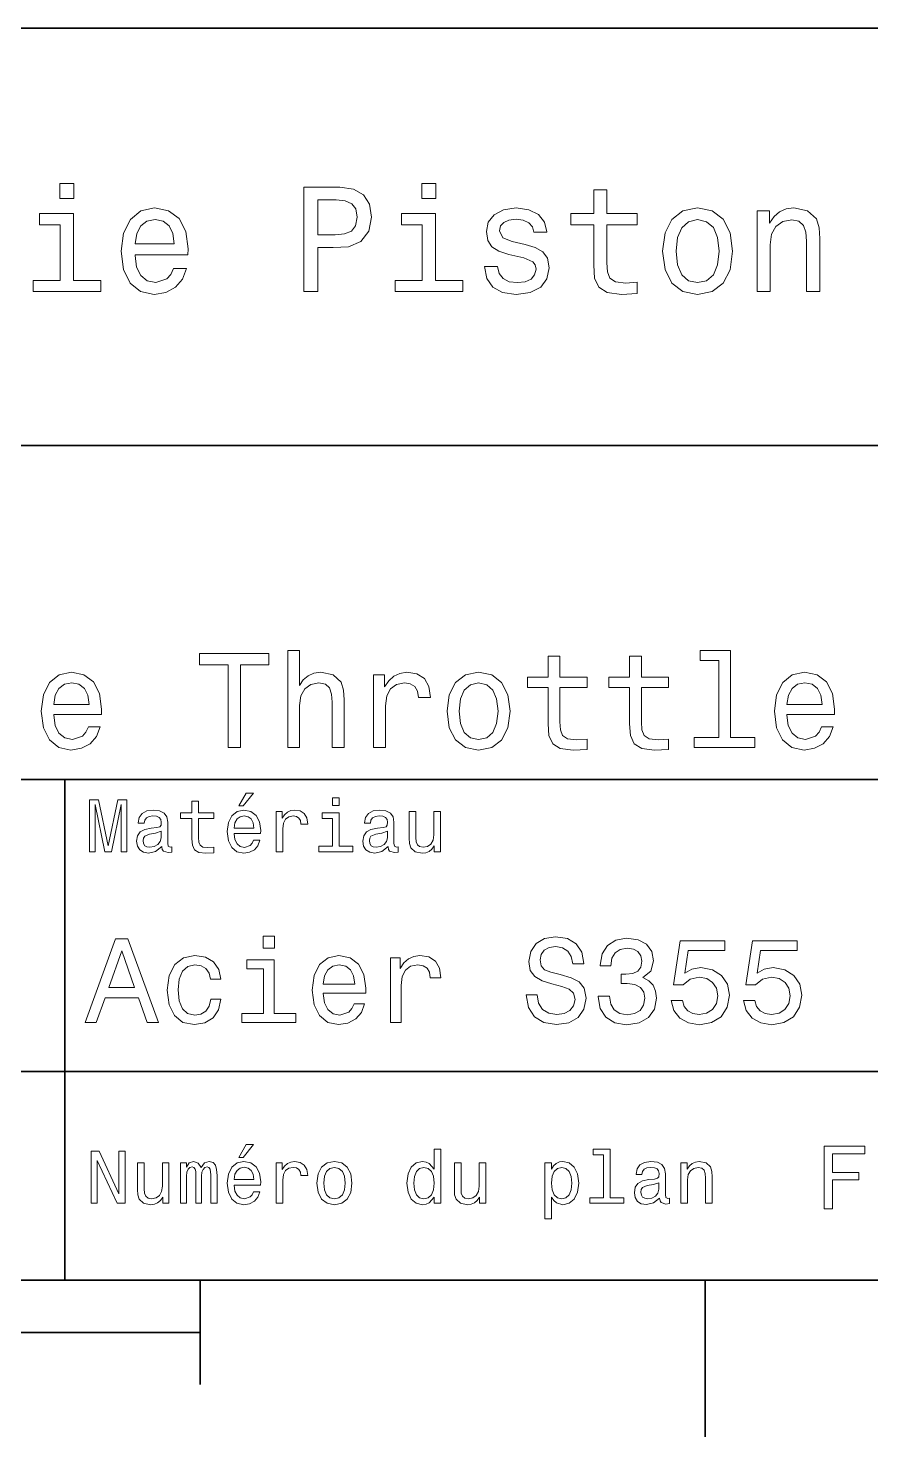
# Model space of a CAD drawing. Extents: x 0 to 297, y 0 to 210.
# Drawn here: x 190.3 to 230.6, y 2.5 to 70 of the extents above; entities that cross this region are included whole.
import ezdxf

# ---------------------------------------------------------------- set-up
doc = ezdxf.new("R2010")
doc.units = 0

msp = doc.modelspace()

# ---------------------------------------------------------------- linework, layer by layer
at = {"color": 7, "lineweight": 35}
for p, q in [((97, 70), (287, 70)), ((162, 50), (287, 50)), ((162, 34), (287, 34)), ((162, 20), (287, 20)), ((10, 10), (287, 10)), ((97, 10), (287, 10)), ((98.5, 7.5), (198.5, 7.5))]:
    msp.add_line(p, q, dxfattribs=at)
at = {"color": 7, "lineweight": 35, "ltscale": 0.35}
msp.add_line((192, 20), (192, 34), dxfattribs=at)
at = {"color": 7, "lineweight": 35, "ltscale": 0.25}
msp.add_line((192, 10), (192, 20), dxfattribs=at)
at = {"color": 7, "lineweight": 35, "ltscale": 0.125}
msp.add_line((198.5, 10), (198.5, 5), dxfattribs=at)
at = {"color": 7, "lineweight": 35, "ltscale": 0.1875}
msp.add_line((222.699997, 10), (222.699997, 2.5), dxfattribs=at)
at = {"color": 7, "lineweight": 13}
for points in [[(192.439484, 62.554031), (191.769455, 62.554031), (191.769455, 61.833572), (192.439484, 61.833572)], [(203.462524, 57.381123), (204.125351, 57.381123), (204.125351, 59.492073), (204.860229, 59.492073), (205.602295, 59.528095), (206.193085, 59.780258), (206.574921, 60.270172), (206.704605, 60.940201), (206.603745, 61.559795), (206.315552, 62.013687), (205.840057, 62.287464), (205.191635, 62.381123), (203.462524, 62.381123)], [(209.788177, 62.554031), (209.118149, 62.554031), (209.118149, 61.833572), (209.788177, 61.833572)], [(217.353027, 60.579971), (217.353027, 58.64193), (217.396255, 58.015129), (217.597992, 57.582851), (218.001434, 57.330688), (218.685883, 57.244236), (219.43515, 57.280258), (219.43515, 57.827808), (218.887604, 57.78458), (218.390488, 57.842216), (218.123917, 58.022331), (218.008652, 58.324928), (217.98703, 58.75), (217.98703, 60.579971), (219.43515, 60.579971), (219.43515, 61.120316), (217.98703, 61.120316), (217.98703, 62.251438), (217.353027, 62.251438), (217.353027, 61.120316), (216.257935, 61.120316), (216.257935, 60.579971)], [(205.01152, 61.76873), (205.443802, 61.725502), (205.760803, 61.588615), (205.94812, 61.336452), (206.01297, 60.940201), (205.940918, 60.522331), (205.746399, 60.270172), (205.414978, 60.140488), (204.96109, 60.104465), (204.125351, 60.104465), (204.125351, 61.76873)], [(192.417862, 57.914265), (192.417862, 61.120316), (190.789627, 61.120316), (190.789627, 60.579971), (191.783859, 60.579971), (191.783859, 57.914265), (190.48703, 57.914265), (190.48703, 57.381123), (193.729111, 57.381123), (193.729111, 57.914265)], [(195.37175, 59.131844), (197.907776, 59.131844), (197.914978, 59.427231), (197.799713, 60.255764), (197.482712, 60.875359), (196.978378, 61.25), (196.30835, 61.386887), (195.65274, 61.242794), (195.148407, 60.839336), (194.824203, 60.183716), (194.708923, 59.319164), (194.817001, 58.432995), (195.141205, 57.78458), (195.638321, 57.381123), (196.286743, 57.244236), (196.848694, 57.337894), (197.309799, 57.582851), (197.648407, 57.971901), (197.842941, 58.490631), (197.216141, 58.490631), (197.086456, 58.20245), (196.899139, 57.986309), (196.365997, 57.8134), (195.955322, 57.892651), (195.645538, 58.14481), (195.443802, 58.555473), (195.37175, 59.110229)], [(195.37175, 59.664986), (195.451004, 60.162102), (195.645538, 60.529537), (195.940918, 60.75288), (196.329971, 60.83213), (196.711807, 60.75288), (197.007202, 60.529537), (197.187317, 60.162102), (197.252167, 59.664986)], [(209.766571, 57.914265), (209.766571, 61.120316), (208.138321, 61.120316), (208.138321, 60.579971), (209.132568, 60.579971), (209.132568, 57.914265), (207.835724, 57.914265), (207.835724, 57.381123), (211.077805, 57.381123), (211.077805, 57.914265)], [(214.060516, 59.636166), (213.44812, 59.780258), (212.994232, 59.945965), (212.842941, 60.28458), (212.886169, 60.522331), (213.03746, 60.695244), (213.282425, 60.803314), (213.635437, 60.846542), (213.97406, 60.803314), (214.240631, 60.67363), (214.413544, 60.479107), (214.485596, 60.219738), (215.105194, 60.219738), (215.105194, 60.23415), (214.997116, 60.70245), (214.701721, 61.069885), (214.240631, 61.30043), (213.635437, 61.386887), (213.023056, 61.30043), (212.57637, 61.062679), (212.29538, 60.709652), (212.208939, 60.262966), (212.273773, 59.830688), (212.475494, 59.528095), (212.806915, 59.311958), (213.289627, 59.16066), (213.995682, 58.987751), (214.427948, 58.807636), (214.543228, 58.663544), (214.586456, 58.447407), (214.521606, 58.180836), (214.348694, 57.979107), (214.067719, 57.849422), (213.693085, 57.806194), (213.296829, 57.849422), (213.008636, 58.000721), (212.814117, 58.245674), (212.734863, 58.584293), (212.122482, 58.584293), (212.223343, 58.007923), (212.518738, 57.590057), (212.98703, 57.337894), (213.635437, 57.244236), (214.312683, 57.337894), (214.809799, 57.590057), (215.112396, 57.993515), (215.220459, 58.519451), (215.141205, 58.973343), (214.917862, 59.283138), (214.55043, 59.484871)], [(220.65274, 59.311958), (220.768005, 58.432995), (221.099426, 57.78458), (221.625366, 57.381123), (222.331421, 57.244236), (223.030258, 57.381123), (223.556198, 57.777374), (223.887604, 58.425793), (224.010086, 59.311958), (223.887604, 60.190922), (223.556198, 60.846542), (223.030258, 61.242794), (222.331421, 61.386887), (221.625366, 61.242794), (221.099426, 60.839336), (220.768005, 60.190922)], [(221.301147, 59.319164), (221.365997, 59.967579), (221.567719, 60.435879), (221.891937, 60.72406), (222.331421, 60.824928), (222.763687, 60.72406), (223.087891, 60.443081), (223.289627, 59.967579), (223.361679, 59.319164), (223.289627, 58.663544), (223.087891, 58.188038), (222.763687, 57.899853), (222.331421, 57.806194), (221.891937, 57.899853), (221.567719, 58.188038), (221.365997, 58.663544)], [(225.177246, 57.381123), (225.811249, 57.381123), (225.811249, 59.614552), (225.876083, 60.12608), (226.085022, 60.500717), (226.409225, 60.731266), (226.841507, 60.817722), (227.187317, 60.745674), (227.403458, 60.551151), (227.511536, 60.226944), (227.547546, 59.794666), (227.547546, 57.381123), (228.181564, 57.381123), (228.181564, 59.924351), (228.15274, 60.435879), (228.023056, 60.86095), (227.597992, 61.25), (226.935165, 61.386887), (226.567719, 61.336452), (226.257935, 61.199566), (225.991364, 60.969017), (225.782425, 60.659222), (225.782425, 61.25), (225.177246, 61.25)], [(199.829254, 35.530258), (200.425797, 35.530258), (200.425797, 39.485588), (201.787476, 39.485588), (201.787476, 40.030258), (198.461105, 40.030258), (198.461105, 39.485588), (199.829254, 39.485588)], [(202.688766, 35.530258), (203.259369, 35.530258), (203.259369, 37.540344), (203.317734, 38.000721), (203.505768, 38.337894), (203.797562, 38.545387), (204.186615, 38.623199), (204.497849, 38.558357), (204.692368, 38.383286), (204.789627, 38.091499), (204.822052, 37.70245), (204.822052, 35.530258), (205.392654, 35.530258), (205.392654, 37.819164), (205.36673, 38.279537), (205.25, 38.662102), (204.867447, 39.012245), (204.270905, 39.135445), (203.946686, 39.090057), (203.667877, 38.966858), (203.434448, 38.772331), (203.259369, 38.506485), (203.259369, 40.185879), (202.688766, 40.185879)], [(215.164276, 38.409222), (215.164276, 36.664986), (215.203171, 36.100864), (215.384735, 35.711815), (215.747849, 35.484871), (216.363831, 35.407059), (217.038193, 35.43948), (217.038193, 35.932274), (216.545395, 35.893372), (216.097992, 35.945244), (215.858078, 36.107349), (215.754333, 36.379681), (215.734879, 36.762245), (215.734879, 38.409222), (217.038193, 38.409222), (217.038193, 38.895531), (215.734879, 38.895531), (215.734879, 39.913544), (215.164276, 39.913544), (215.164276, 38.895531), (214.17868, 38.895531), (214.17868, 38.409222)], [(219.067734, 38.409222), (219.067734, 36.664986), (219.106628, 36.100864), (219.288193, 35.711815), (219.651306, 35.484871), (220.267303, 35.407059), (220.94165, 35.43948), (220.94165, 35.932274), (220.448853, 35.893372), (220.00145, 35.945244), (219.761536, 36.107349), (219.657791, 36.379681), (219.638336, 36.762245), (219.638336, 38.409222), (220.94165, 38.409222), (220.94165, 38.895531), (219.638336, 38.895531), (219.638336, 39.913544), (219.067734, 39.913544), (219.067734, 38.895531), (218.082138, 38.895531), (218.082138, 38.409222)], [(223.34079, 39.706051), (223.34079, 36.010086), (222.167145, 36.010086), (222.167145, 35.530258), (225.078537, 35.530258), (225.078537, 36.010086), (223.911392, 36.010086), (223.911392, 40.185879), (222.445969, 40.185879), (222.445969, 39.706051)], [(191.477676, 37.105907), (193.760101, 37.105907), (193.766571, 37.371758), (193.662827, 38.117435), (193.377533, 38.675072), (192.923645, 39.012245), (192.320618, 39.135445), (191.73056, 39.005764), (191.276672, 38.642651), (190.984879, 38.052593), (190.881134, 37.274494), (190.978394, 36.476944), (191.270187, 35.893372), (191.71759, 35.530258), (192.301163, 35.407059), (192.806931, 35.491352), (193.221909, 35.711815), (193.526672, 36.061958), (193.701736, 36.528816), (193.137619, 36.528816), (193.020905, 36.269451), (192.85231, 36.074928), (192.372482, 35.919308), (192.002884, 35.990631), (191.724075, 36.217579), (191.542511, 36.587173), (191.477676, 37.086452)], [(191.477676, 37.585735), (191.548996, 38.033138), (191.724075, 38.363831), (191.989929, 38.564842), (192.340057, 38.636166), (192.683731, 38.564842), (192.94957, 38.363831), (193.111679, 38.033138), (193.170044, 37.585735)], [(206.806198, 35.530258), (207.376801, 35.530258), (207.376801, 37.520893), (207.435165, 38.000721), (207.610229, 38.344379), (207.895538, 38.551872), (208.278107, 38.623199), (208.563416, 38.577808), (208.77739, 38.448124), (208.907074, 38.227665), (208.952454, 37.929394), (209.529541, 37.929394), (209.451736, 38.454609), (209.237762, 38.830692), (208.881134, 39.057636), (208.394821, 39.135445), (208.064133, 39.083572), (207.778824, 38.953888), (207.52594, 38.733429), (207.324936, 38.435158), (207.324936, 39.012245), (206.806198, 39.012245)], [(210.327087, 37.268009), (210.430847, 36.476944), (210.729111, 35.893372), (211.202454, 35.530258), (211.837906, 35.407059), (212.466858, 35.530258), (212.940216, 35.886887), (213.23848, 36.470459), (213.348709, 37.268009), (213.23848, 38.059078), (212.940216, 38.649136), (212.466858, 39.005764), (211.837906, 39.135445), (211.202454, 39.005764), (210.729111, 38.642651), (210.430847, 38.059078)], [(210.910675, 37.274494), (210.969025, 37.858067), (211.150574, 38.279537), (211.442368, 38.538902), (211.837906, 38.629681), (212.226959, 38.538902), (212.518738, 38.286022), (212.700287, 37.858067), (212.765137, 37.274494), (212.700287, 36.684437), (212.518738, 36.256481), (212.226959, 35.997116), (211.837906, 35.912823), (211.442368, 35.997116), (211.150574, 36.256481), (210.969025, 36.684437)], [(226.608795, 37.105907), (228.891205, 37.105907), (228.897705, 37.371758), (228.793945, 38.117435), (228.508652, 38.675072), (228.054764, 39.012245), (227.451736, 39.135445), (226.861679, 39.005764), (226.407776, 38.642651), (226.115997, 38.052593), (226.012253, 37.274494), (226.109512, 36.476944), (226.401306, 35.893372), (226.848709, 35.530258), (227.432281, 35.407059), (227.938049, 35.491352), (228.353027, 35.711815), (228.657776, 36.061958), (228.832855, 36.528816), (228.268738, 36.528816), (228.152023, 36.269451), (227.983429, 36.074928), (227.503601, 35.919308), (227.134003, 35.990631), (226.855194, 36.217579), (226.67363, 36.587173), (226.608795, 37.086452)], [(226.608795, 37.585735), (226.680115, 38.033138), (226.855194, 38.363831), (227.121033, 38.564842), (227.471191, 38.636166), (227.81485, 38.564842), (228.080688, 38.363831), (228.242798, 38.033138), (228.301147, 37.585735)], [(200.341492, 32.728386), (200.554031, 32.728386), (201.054749, 33.340778), (200.701736, 33.340778)], [(205.161377, 33.117435), (204.82637, 33.117435), (204.82637, 32.757202), (205.161377, 32.757202)], [(193.183716, 30.530979), (193.46109, 30.530979), (193.46109, 32.80043), (193.929398, 30.530979), (194.239197, 30.530979), (194.703888, 32.80043), (194.703888, 30.530979), (194.984863, 30.530979), (194.984863, 33.030979), (194.545395, 33.030979), (194.08429, 30.826368), (193.626801, 33.030979), (193.183716, 33.030979)], [(196.656342, 30.78314), (196.656342, 30.772333), (196.674347, 30.649855), (196.728394, 30.5634), (196.955338, 30.494957), (197.131851, 30.523775), (197.131851, 30.768732), (197.056198, 30.757925), (196.955338, 30.804754), (196.937317, 30.948847), (196.937317, 31.950287), (196.894089, 32.206051), (196.768005, 32.386166), (196.548264, 32.494236), (196.23848, 32.533859), (195.935883, 32.490635), (195.71254, 32.368156), (195.572052, 32.177231), (195.525223, 31.925072), (195.525223, 31.903458), (195.809799, 31.903458), (195.835022, 32.054756), (195.914261, 32.162823), (196.043945, 32.227665), (196.227661, 32.25288), (196.404175, 32.234871), (196.530258, 32.180836), (196.605911, 32.087173), (196.631119, 31.957493), (196.616714, 31.806194), (196.559082, 31.730547), (196.414978, 31.694523), (196.144806, 31.665705), (195.835022, 31.600864), (195.61528, 31.48559), (195.485596, 31.305475), (195.445969, 31.038904), (195.481995, 30.801151), (195.593658, 30.62464), (195.773773, 30.512968), (196.022339, 30.473343), (196.357346, 30.54899)], [(198.100861, 32.130402), (198.100861, 31.161383), (198.122482, 30.847982), (198.223343, 30.631844), (198.425079, 30.505762), (198.767288, 30.462536), (199.141937, 30.480547), (199.141937, 30.754322), (198.868149, 30.732708), (198.619598, 30.761526), (198.486313, 30.851583), (198.42868, 31.002882), (198.417862, 31.215418), (198.417862, 32.130402), (199.141937, 32.130402), (199.141937, 32.400574), (198.417862, 32.400574), (198.417862, 32.966137), (198.100861, 32.966137), (198.100861, 32.400574), (197.553314, 32.400574), (197.553314, 32.130402)], [(200.121765, 31.40634), (201.389771, 31.40634), (201.393372, 31.554033), (201.335739, 31.9683), (201.177231, 32.278099), (200.925079, 32.465416), (200.590057, 32.533859), (200.262253, 32.461815), (200.010086, 32.260086), (199.847977, 31.932276), (199.790344, 31.5), (199.844376, 31.056915), (200.006485, 30.732708), (200.255051, 30.530979), (200.579254, 30.462536), (200.860229, 30.509365), (201.090775, 30.631844), (201.260086, 30.826368), (201.357346, 31.085733), (201.043945, 31.085733), (200.979111, 30.941643), (200.885452, 30.833572), (200.618881, 30.747118), (200.413544, 30.786743), (200.258652, 30.912823), (200.157776, 31.118155), (200.121765, 31.395533)], [(202.131851, 30.530979), (202.448853, 30.530979), (202.448853, 31.636887), (202.481262, 31.903458), (202.578537, 32.094379), (202.73703, 32.209652), (202.94957, 32.249279), (203.108063, 32.224064), (203.226944, 32.152016), (203.298996, 32.029537), (203.324203, 31.863832), (203.644806, 31.863832), (203.601593, 32.155621), (203.482712, 32.364552), (203.284576, 32.490635), (203.014404, 32.533859), (202.830688, 32.505043), (202.672195, 32.432995), (202.531708, 32.310516), (202.420029, 32.144814), (202.420029, 32.465416), (202.131851, 32.465416)], [(205.150574, 30.79755), (205.150574, 32.400574), (204.336456, 32.400574), (204.336456, 32.130402), (204.833572, 32.130402), (204.833572, 30.79755), (204.185165, 30.79755), (204.185165, 30.530979), (205.806198, 30.530979), (205.806198, 30.79755)], [(207.499283, 30.78314), (207.499283, 30.772333), (207.517288, 30.649855), (207.57132, 30.5634), (207.798264, 30.494957), (207.974777, 30.523775), (207.974777, 30.768732), (207.899139, 30.757925), (207.798264, 30.804754), (207.780258, 30.948847), (207.780258, 31.950287), (207.73703, 32.206051), (207.610947, 32.386166), (207.391205, 32.494236), (207.081406, 32.533859), (206.778824, 32.490635), (206.555481, 32.368156), (206.414978, 32.177231), (206.368149, 31.925072), (206.368149, 31.903458), (206.65274, 31.903458), (206.677948, 32.054756), (206.757202, 32.162823), (206.886887, 32.227665), (207.070602, 32.25288), (207.247116, 32.234871), (207.373199, 32.180836), (207.448853, 32.087173), (207.47406, 31.957493), (207.459656, 31.806194), (207.402023, 31.730547), (207.257919, 31.694523), (206.987747, 31.665705), (206.677948, 31.600864), (206.458206, 31.48559), (206.328537, 31.305475), (206.28891, 31.038904), (206.324921, 30.801151), (206.4366, 30.62464), (206.616714, 30.512968), (206.86528, 30.473343), (207.200287, 30.54899)], [(210.010086, 32.465416), (209.693085, 32.465416), (209.693085, 31.348703), (209.657059, 31.089336), (209.552597, 30.902016), (209.390488, 30.786743), (209.177948, 30.750719), (209.008636, 30.779539), (208.900574, 30.865993), (208.83934, 31.013687), (208.824921, 31.222622), (208.824921, 32.465416), (208.507919, 32.465416), (208.507919, 31.193804), (208.518738, 30.93804), (208.587173, 30.725504), (208.796112, 30.530979), (209.131119, 30.462536), (209.311234, 30.487751), (209.466141, 30.552593), (209.599426, 30.664265), (209.707489, 30.826368), (209.707489, 30.530979), (210.010086, 30.530979)], [(200.121765, 31.672911), (200.161377, 31.921469), (200.258652, 32.105186), (200.406342, 32.216858), (200.600861, 32.256485), (200.791794, 32.216858), (200.939484, 32.105186), (201.029541, 31.921469), (201.061966, 31.672911)], [(196.620316, 31.208212), (196.577087, 31.020893), (196.461823, 30.876801), (196.28891, 30.78314), (196.07637, 30.750719), (195.939484, 30.768732), (195.842224, 30.826368), (195.780975, 30.927233), (195.76297, 31.067722), (195.777374, 31.193804), (195.835022, 31.283861), (196.065567, 31.384726), (196.357346, 31.427954), (196.620316, 31.514408)], [(207.463257, 31.208212), (207.420029, 31.020893), (207.304749, 30.876801), (207.131851, 30.78314), (206.919312, 30.750719), (206.782425, 30.768732), (206.68515, 30.826368), (206.623917, 30.927233), (206.605911, 31.067722), (206.620316, 31.193804), (206.677948, 31.283861), (206.908508, 31.384726), (207.200287, 31.427954), (207.463257, 31.514408)], [(192.982712, 22.360231), (193.51297, 22.360231), (193.933716, 23.536024), (195.530258, 23.536024), (195.951004, 22.360231), (196.492798, 22.360231), (195.028824, 26.365995), (194.440918, 26.365995)], [(202.048996, 26.49856), (201.51297, 26.49856), (201.51297, 25.922192), (202.048996, 25.922192)], [(214.642654, 23.680117), (214.118149, 23.680117), (214.233429, 23.069164), (214.521606, 22.619596), (214.965424, 22.348703), (215.564835, 22.250721), (216.158508, 22.342941), (216.60231, 22.596542), (216.88472, 22.994238), (216.988464, 23.518732), (216.902023, 23.991356), (216.659943, 24.296831), (216.268005, 24.49856), (215.743515, 24.648417), (215.293945, 24.757925), (215, 24.884727), (214.832855, 25.069164), (214.780975, 25.357349), (214.832855, 25.616714), (214.982712, 25.812681), (215.213257, 25.945246), (215.530258, 25.991356), (215.853027, 25.933718), (216.106628, 25.778099), (216.273773, 25.518732), (216.354462, 25.167149), (216.878967, 25.167149), (216.878967, 25.178675), (216.786743, 25.720463), (216.515854, 26.12392), (216.08934, 26.377522), (215.51297, 26.463978), (214.994232, 26.377522), (214.590775, 26.135448), (214.331406, 25.760807), (214.239197, 25.276657), (214.314117, 24.844381), (214.533142, 24.550434), (214.878967, 24.354467), (215.351593, 24.204613), (215.818451, 24.072046), (216.170029, 23.945246), (216.383286, 23.760807), (216.458206, 23.461096), (216.389053, 23.155621), (216.210373, 22.925074), (215.939484, 22.780981), (215.587891, 22.734871), (215.195969, 22.798271), (214.896255, 22.98271), (214.706055, 23.282421)], [(217.570602, 23.616716), (217.570602, 23.57637), (217.662827, 23.023056), (217.933716, 22.60807), (218.360229, 22.342941), (218.925079, 22.244957), (219.52449, 22.342941), (219.97406, 22.596542), (220.262253, 23), (220.365997, 23.518732), (220.319885, 23.858791), (220.193085, 24.135448), (219.985596, 24.348703), (219.708939, 24.504324), (220.083572, 24.815563), (220.216141, 25.311239), (220.129684, 25.760807), (219.881836, 26.100864), (219.478378, 26.314121), (218.925079, 26.38905), (218.406342, 26.296831), (218.008636, 26.043228), (217.749283, 25.639771), (217.662827, 25.103746), (217.662827, 25.063402), (218.175797, 25.063402), (218.221893, 25.432278), (218.371765, 25.697407), (218.613831, 25.858791), (218.953888, 25.916428), (219.253601, 25.870317), (219.472626, 25.749281), (219.605194, 25.553314), (219.657059, 25.288185), (219.605194, 25.005764), (219.466858, 24.815563), (219.224777, 24.700289), (218.896255, 24.665707), (218.671463, 24.671471), (218.671463, 24.216139), (218.953888, 24.227667), (219.317001, 24.175793), (219.587891, 24.037464), (219.749283, 23.812681), (219.806915, 23.518732), (219.743515, 23.184439), (219.57637, 22.9366), (219.311234, 22.780981), (218.959656, 22.729107), (218.596542, 22.786745), (218.331406, 22.959656), (218.164261, 23.236313), (218.100861, 23.616716)], [(194.118149, 24.025938), (194.734863, 25.789627), (195.351578, 24.025938)], [(221.0634, 23.40346), (221.190201, 22.930836), (221.472626, 22.56196), (221.887604, 22.331413), (222.417862, 22.244957), (223, 22.348703), (223.455322, 22.631124), (223.743515, 23.080692), (223.853027, 23.657061), (223.755035, 24.193085), (223.478378, 24.613834), (223.046112, 24.884727), (222.48703, 24.98271), (222.054749, 24.913546), (221.720459, 24.723343), (221.881836, 25.801153), (223.634003, 25.801153), (223.634003, 26.273777), (221.495682, 26.273777), (221.17868, 24.152739), (221.639771, 24.152739), (221.97406, 24.423632), (222.400574, 24.521614), (222.769455, 24.458214), (223.051865, 24.273777), (223.230545, 23.991356), (223.293945, 23.628242), (223.230545, 23.265131), (223.046112, 22.98271), (222.763687, 22.804035), (222.400574, 22.740635), (222.095093, 22.780981), (221.858795, 22.913546), (221.685883, 23.121038), (221.599426, 23.40346)], [(224.533142, 23.40346), (224.659943, 22.930836), (224.942352, 22.56196), (225.357346, 22.331413), (225.887604, 22.244957), (226.469742, 22.348703), (226.925064, 22.631124), (227.213257, 23.080692), (227.322769, 23.657061), (227.224777, 24.193085), (226.94812, 24.613834), (226.515839, 24.884727), (225.956772, 24.98271), (225.52449, 24.913546), (225.190201, 24.723343), (225.351578, 25.801153), (227.103745, 25.801153), (227.103745, 26.273777), (224.965424, 26.273777), (224.648407, 24.152739), (225.109512, 24.152739), (225.443802, 24.423632), (225.870316, 24.521614), (226.239197, 24.458214), (226.521606, 24.273777), (226.700287, 23.991356), (226.763687, 23.628242), (226.700287, 23.265131), (226.515839, 22.98271), (226.233429, 22.804035), (225.870316, 22.740635), (225.564835, 22.780981), (225.328522, 22.913546), (225.155609, 23.121038), (225.069153, 23.40346)], [(198.982712, 24.429396), (199.484146, 24.429396), (199.380402, 24.890491), (199.132568, 25.253603), (198.746399, 25.478386), (198.244949, 25.564842), (197.69165, 25.449568), (197.270889, 25.126802), (197.005768, 24.602306), (196.913544, 23.899136), (197, 23.201731), (197.259369, 22.682999), (197.668594, 22.360231), (198.227661, 22.250721), (198.723343, 22.337177), (199.109512, 22.579252), (199.374634, 22.959656), (199.489914, 23.46686), (199.005768, 23.46686), (198.919312, 23.144093), (198.757919, 22.902018), (198.527374, 22.752163), (198.244949, 22.706053), (197.893372, 22.780981), (197.639771, 23.011528), (197.484146, 23.386168), (197.432281, 23.916428), (197.484146, 24.43516), (197.645538, 24.809799), (197.904892, 25.040346), (198.244949, 25.121038), (198.544662, 25.069164), (198.769455, 24.9366), (198.919312, 24.717581)], [(202.031708, 22.786745), (202.031708, 25.351585), (200.729111, 25.351585), (200.729111, 24.91931), (201.52449, 24.91931), (201.52449, 22.786745), (200.48703, 22.786745), (200.48703, 22.360231), (203.080688, 22.360231), (203.080688, 22.786745)], [(204.394806, 23.760807), (206.42363, 23.760807), (206.429398, 23.99712), (206.337173, 24.659943), (206.083572, 25.155621), (205.680115, 25.455332), (205.144089, 25.564842), (204.619598, 25.449568), (204.216141, 25.126802), (203.956772, 24.602306), (203.864548, 23.910664), (203.951004, 23.201731), (204.210373, 22.682999), (204.608063, 22.360231), (205.126801, 22.250721), (205.57637, 22.325649), (205.945251, 22.521614), (206.216141, 22.832853), (206.371765, 23.247839), (205.870316, 23.247839), (205.766571, 23.017292), (205.616714, 22.844381), (205.190201, 22.706053), (204.861664, 22.769453), (204.613831, 22.971182), (204.452454, 23.299713), (204.394806, 23.743517)], [(204.394806, 24.187321), (204.458206, 24.585014), (204.613831, 24.878963), (204.850143, 25.057638), (205.161377, 25.121038), (205.466858, 25.057638), (205.703171, 24.878963), (205.84726, 24.585014), (205.899139, 24.187321)], [(207.610947, 22.360231), (208.118149, 22.360231), (208.118149, 24.129684), (208.170029, 24.556196), (208.325653, 24.861671), (208.579254, 25.04611), (208.919312, 25.10951), (209.172913, 25.069164), (209.363113, 24.953892), (209.478394, 24.757925), (209.518738, 24.492796), (210.031708, 24.492796), (209.96254, 24.959656), (209.772339, 25.293949), (209.455338, 25.495678), (209.023056, 25.564842), (208.729111, 25.518732), (208.47551, 25.40346), (208.250717, 25.207493), (208.072052, 24.942364), (208.072052, 25.455332), (207.610947, 25.455332)], [(200.341492, 15.887968), (200.554031, 15.887968), (201.054749, 16.50036), (200.701736, 16.50036)], [(209.707489, 13.989553), (209.707489, 13.690562), (210.02449, 13.690562), (210.02449, 16.277018), (209.71109, 16.277018), (209.71109, 15.329611), (209.469742, 15.603386), (209.322052, 15.668228), (209.15274, 15.693444), (208.846542, 15.621398), (208.608795, 15.419669), (208.453888, 15.095461), (208.399857, 14.659582), (208.453888, 14.223703), (208.608795, 13.895894), (208.846542, 13.690562), (209.15274, 13.622118), (209.322052, 13.647335), (209.473343, 13.712176)], [(217.823486, 16.010447), (217.823486, 13.957133), (217.171478, 13.957133), (217.171478, 13.690562), (218.78891, 13.690562), (218.78891, 13.957133), (218.140488, 13.957133), (218.140488, 16.277018), (217.32637, 16.277018), (217.32637, 16.010447)], [(228.391922, 13.428675), (228.793945, 13.428675), (228.793945, 14.807637), (230.056198, 14.807637), (230.056198, 15.166427), (228.793945, 15.166427), (228.793945, 16.065563), (230.345825, 16.065563), (230.345825, 16.428675), (228.391922, 16.428675)], [(193.26297, 13.690562), (193.561966, 13.690562), (193.561966, 15.740274), (194.520172, 13.690562), (194.905624, 13.690562), (194.905624, 16.190563), (194.603027, 16.190563), (194.603027, 14.14085), (193.655624, 16.190563), (193.26297, 16.190563)], [(196.998566, 15.625), (196.681549, 15.625), (196.681549, 14.508286), (196.645538, 14.248919), (196.541061, 14.0616), (196.378967, 13.946326), (196.166428, 13.910303), (195.997116, 13.939121), (195.889053, 14.025577), (195.827805, 14.173271), (195.8134, 14.382205), (195.8134, 15.625), (195.496399, 15.625), (195.496399, 14.353387), (195.507202, 14.097623), (195.575653, 13.885087), (195.784576, 13.690562), (196.119598, 13.622118), (196.299713, 13.647335), (196.454605, 13.712176), (196.587891, 13.823848), (196.695969, 13.985951), (196.695969, 13.690562), (196.998566, 13.690562)], [(197.549713, 13.690562), (197.841492, 13.690562), (197.841492, 14.983789), (197.859512, 15.178314), (197.913544, 15.318804), (197.996399, 15.401657), (198.104462, 15.434078), (198.190918, 15.40526), (198.248566, 15.333214), (198.277374, 15.210735), (198.288177, 15.048632), (198.288177, 13.690562), (198.561966, 13.690562), (198.561966, 14.983789), (198.579971, 15.174712), (198.634003, 15.315202), (198.720459, 15.401657), (198.828537, 15.434078), (198.914978, 15.40526), (198.972626, 15.333214), (199.008652, 15.048632), (199.008652, 13.690562), (199.30043, 13.690562), (199.30043, 15.027018), (199.282425, 15.304395), (199.224777, 15.516932), (199.109512, 15.646614), (198.922195, 15.693444), (198.702454, 15.621398), (198.533142, 15.412464), (198.399857, 15.617796), (198.176514, 15.693444), (197.971176, 15.621398), (197.830688, 15.419669), (197.830688, 15.625), (197.549713, 15.625)], [(200.121765, 14.565923), (201.389771, 14.565923), (201.393372, 14.713617), (201.335739, 15.127882), (201.177231, 15.43768), (200.925079, 15.625), (200.590057, 15.693444), (200.262253, 15.621398), (200.010086, 15.419669), (199.847977, 15.091859), (199.790344, 14.659582), (199.844376, 14.216499), (200.006485, 13.892291), (200.255051, 13.690562), (200.579254, 13.622118), (200.860229, 13.668948), (201.090775, 13.791427), (201.260086, 13.985951), (201.357346, 14.245317), (201.043945, 14.245317), (200.979111, 14.101225), (200.885452, 13.993155), (200.618881, 13.9067), (200.413544, 13.946326), (200.258652, 14.072407), (200.157776, 14.277738), (200.121765, 14.555116)], [(202.131851, 13.690562), (202.448853, 13.690562), (202.448853, 14.79647), (202.481262, 15.063041), (202.578537, 15.253963), (202.73703, 15.369237), (202.94957, 15.408862), (203.108063, 15.383646), (203.226944, 15.3116), (203.298996, 15.189121), (203.324203, 15.023416), (203.644806, 15.023416), (203.601593, 15.315202), (203.482712, 15.524136), (203.284576, 15.650216), (203.014404, 15.693444), (202.830688, 15.664625), (202.672195, 15.59258), (202.531708, 15.470101), (202.420029, 15.304395), (202.420029, 15.625), (202.131851, 15.625)], [(204.087891, 14.65598), (204.145538, 14.216499), (204.311234, 13.892291), (204.574203, 13.690562), (204.927231, 13.622118), (205.276657, 13.690562), (205.539627, 13.888689), (205.705338, 14.212896), (205.766571, 14.65598), (205.705338, 15.095461), (205.539627, 15.423271), (205.276657, 15.621398), (204.927231, 15.693444), (204.574203, 15.621398), (204.311234, 15.419669), (204.145538, 15.095461)], [(212.17868, 15.625), (211.861664, 15.625), (211.861664, 14.508286), (211.825653, 14.248919), (211.721176, 14.0616), (211.559082, 13.946326), (211.346542, 13.910303), (211.177231, 13.939121), (211.069168, 14.025577), (211.007919, 14.173271), (210.993515, 14.382205), (210.993515, 15.625), (210.676514, 15.625), (210.676514, 14.353387), (210.687317, 14.097623), (210.755768, 13.885087), (210.964691, 13.690562), (211.299713, 13.622118), (211.479828, 13.647335), (211.63472, 13.712176), (211.768005, 13.823848), (211.876083, 13.985951), (211.876083, 13.690562), (212.17868, 13.690562)], [(215.323486, 15.326009), (215.323486, 15.625), (215.006485, 15.625), (215.006485, 12.941282), (215.323486, 12.941282), (215.323486, 13.985951), (215.435165, 13.816643), (215.561249, 13.704971), (215.87825, 13.622118), (216.180832, 13.690562), (216.418594, 13.895894), (216.573486, 14.220101), (216.631134, 14.659582), (216.573486, 15.095461), (216.418594, 15.419669), (216.180832, 15.621398), (215.87825, 15.693444), (215.705338, 15.67183), (215.557632, 15.603386), (215.431564, 15.488112)], [(220.510803, 13.942723), (220.510803, 13.931917), (220.528824, 13.809439), (220.582855, 13.722983), (220.809799, 13.654539), (220.986313, 13.683357), (220.986313, 13.928314), (220.91066, 13.917507), (220.809799, 13.964337), (220.791794, 14.10843), (220.791794, 15.109871), (220.748566, 15.365634), (220.622482, 15.54575), (220.40274, 15.653819), (220.092941, 15.693444), (219.790344, 15.650216), (219.567001, 15.527738), (219.426514, 15.336816), (219.379684, 15.084655), (219.379684, 15.063041), (219.664276, 15.063041), (219.689484, 15.214337), (219.768738, 15.322407), (219.898422, 15.387248), (220.082138, 15.412464), (220.258652, 15.394453), (220.384735, 15.340418), (220.460373, 15.246758), (220.485596, 15.117075), (220.471191, 14.965778), (220.413544, 14.89013), (220.269455, 14.854107), (219.999283, 14.825289), (219.689484, 14.760447), (219.469742, 14.645173), (219.340057, 14.465058), (219.30043, 14.198487), (219.336456, 13.960735), (219.448135, 13.784223), (219.62825, 13.672551), (219.876801, 13.632925), (220.211823, 13.708573)], [(221.530258, 13.690562), (221.84726, 13.690562), (221.84726, 14.807277), (221.879684, 15.063041), (221.984161, 15.25036), (222.146255, 15.365634), (222.362396, 15.408862), (222.535309, 15.372839), (222.643372, 15.275577), (222.697418, 15.113473), (222.715424, 14.897335), (222.715424, 13.690562), (223.032425, 13.690562), (223.032425, 14.962176), (223.018021, 15.217939), (222.953171, 15.430475), (222.740631, 15.625), (222.409225, 15.693444), (222.22551, 15.668228), (222.070618, 15.599784), (221.937317, 15.48451), (221.832855, 15.329611), (221.832855, 15.625), (221.530258, 15.625)], [(200.121765, 14.832493), (200.161377, 15.081052), (200.258652, 15.26477), (200.406342, 15.376441), (200.600861, 15.416066), (200.791794, 15.376441), (200.939484, 15.26477), (201.029541, 15.081052), (201.061966, 14.832493)], [(204.412109, 14.659582), (204.444519, 14.983789), (204.545395, 15.217939), (204.707489, 15.362032), (204.927231, 15.412464), (205.143372, 15.362032), (205.305481, 15.221542), (205.406342, 14.983789), (205.442368, 14.659582), (205.406342, 14.331773), (205.305481, 14.094021), (205.143372, 13.949928), (204.927231, 13.903098), (204.707489, 13.949928), (204.545395, 14.094021), (204.444519, 14.331773)], [(209.206772, 15.408862), (209.41571, 15.35843), (209.574203, 15.217939), (209.667862, 14.983789), (209.703888, 14.659582), (209.667862, 14.331773), (209.574203, 14.097623), (209.41571, 13.95353), (209.206772, 13.9067), (209.008636, 13.95353), (208.857346, 14.097623), (208.756485, 14.335375), (208.72406, 14.659582), (208.756485, 14.980187), (208.857346, 15.214337), (209.008636, 15.35843)], [(215.824203, 13.9067), (215.611679, 13.95353), (215.456772, 14.097623), (215.359512, 14.331773), (215.327087, 14.659582), (215.359512, 14.983789), (215.456772, 15.217939), (215.611679, 15.35843), (215.824203, 15.408862), (216.018738, 15.35843), (216.17363, 15.214337), (216.270889, 14.980187), (216.306915, 14.659582), (216.270889, 14.335375), (216.17363, 14.097623), (216.018738, 13.95353)], [(220.474792, 14.367796), (220.431564, 14.180476), (220.316284, 14.036384), (220.143372, 13.942723), (219.930847, 13.910303), (219.793945, 13.928314), (219.696686, 13.985951), (219.635452, 14.086816), (219.617432, 14.227305), (219.631851, 14.353387), (219.689484, 14.443444), (219.920029, 14.544309), (220.211823, 14.587536), (220.474792, 14.673991)]]:
    msp.add_lwpolyline(points, close=True, dxfattribs=at)

doc.saveas('drawing.dxf')
